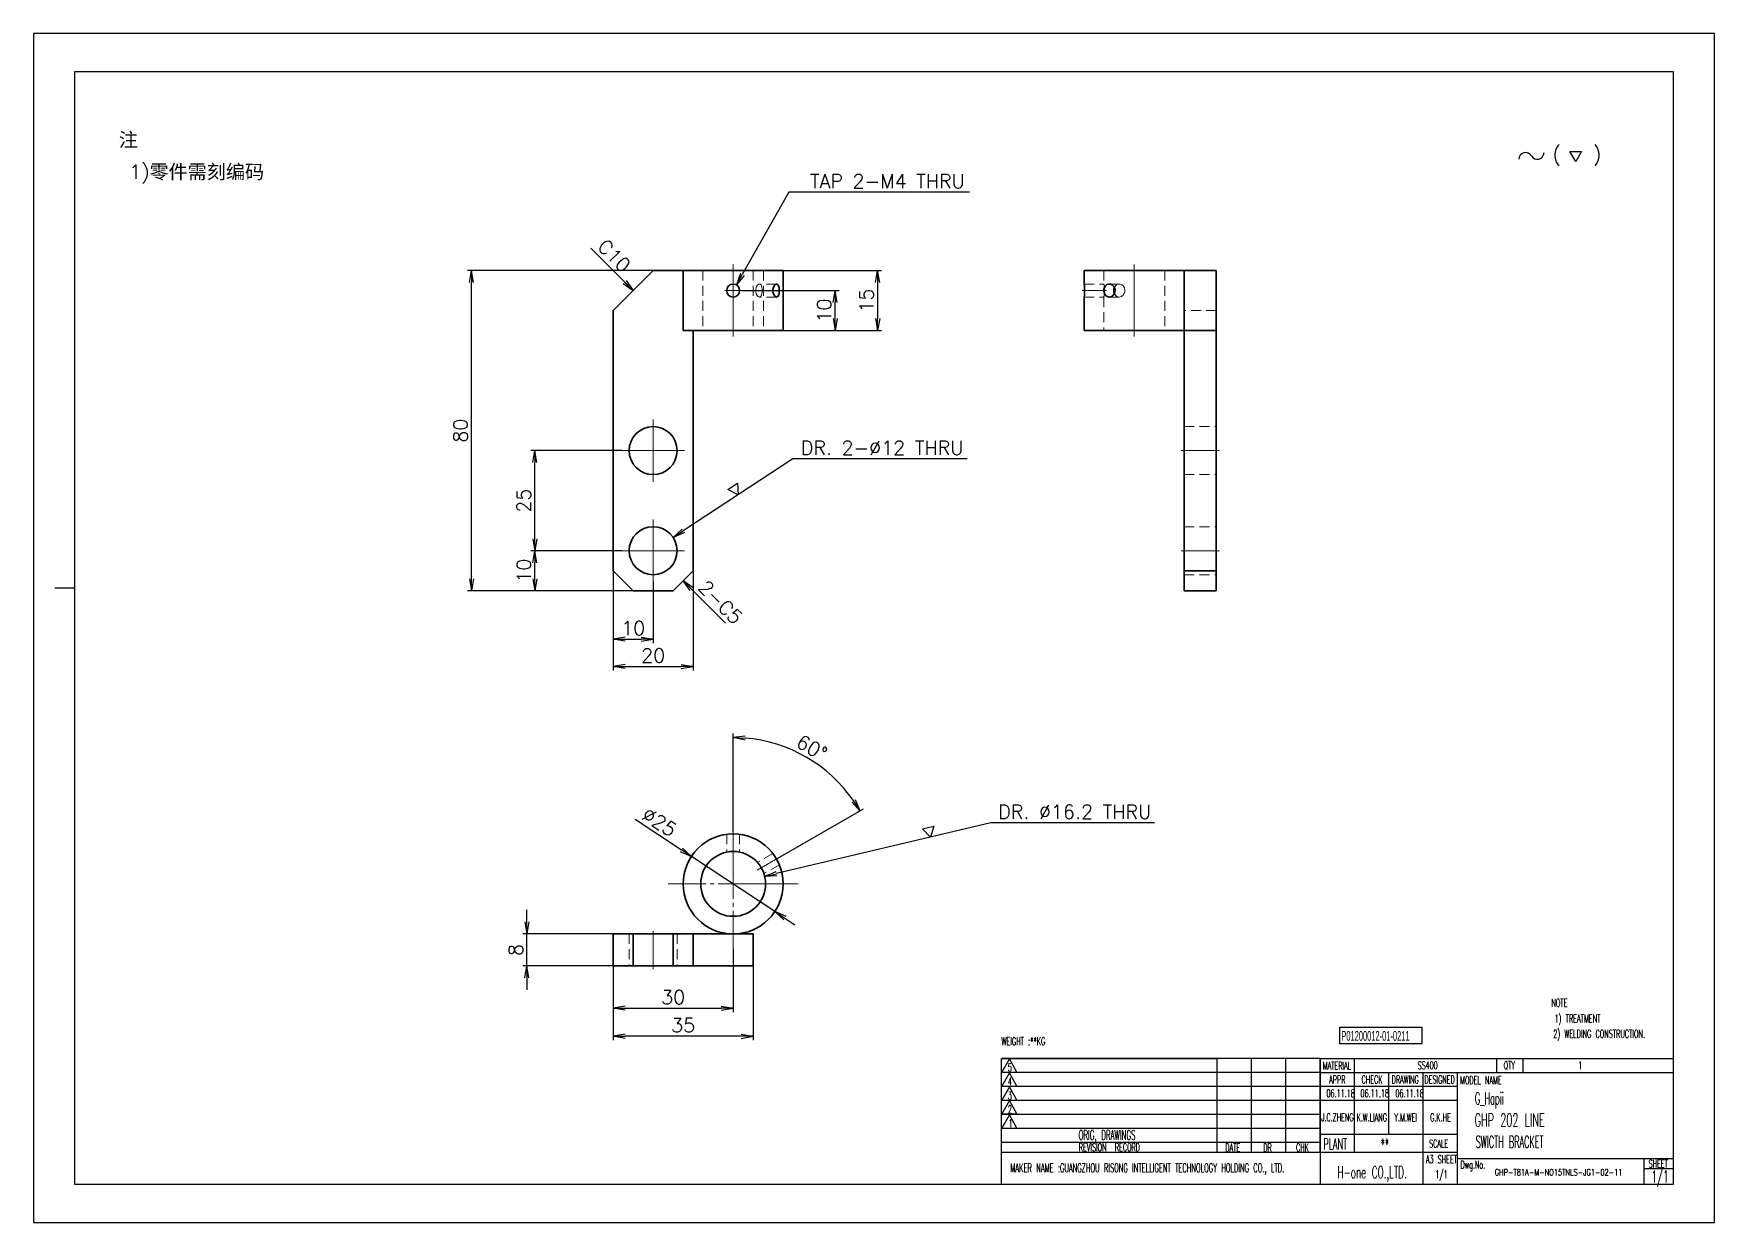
# Model space of a CAD drawing. Header units: millimetres. Extents: x 5606 to 13175, y -3239 to -2051.
# Drawn here: x 12036.4 to 12456.4, y -3239.2 to -2942.2 of the extents above; entities that cross this region are included whole.
import ezdxf
from ezdxf.enums import TextEntityAlignment as Align

# ---------------------------------------------------------------- set-up
doc = ezdxf.new("R2010")
doc.units = ezdxf.units.MM
doc.linetypes.add('CENTER-HOKUTO', pattern=[23, 20, -1, 1, -1])
doc.linetypes.add('HIDDEN-HOKUTO', pattern=[3.8, 2.5, -1.3])
doc.layers.add('AM_7', color=2, linetype='CENTER-HOKUTO', lineweight=30)
doc.layers.add('AM_HID', color=1, linetype='HIDDEN-HOKUTO', lineweight=25)
doc.layers.add('title_frame', color=7, linetype='Continuous')
doc.layers.add('word_dim', color=253, linetype='Continuous')
doc.styles.add('MX_NOTE_STANDARD', font='txt.shx', dxfattribs={"bigfont": 'bigfont.shx'})
doc.styles.get("Standard").update_dxf_attribs({"font": 'romans.shx', "bigfont": 'bigfont.shx'})
doc.dimstyles.new('RS1-1', dxfattribs={"dimtxt": 3.5, "dimasz": 3, "dimexe": 1, "dimexo": 0, "dimgap": 1, "dimtad": 3, "dimdsep": 46, "dimtxsty": 'Standard', "dimblk1": 'OPEN', "dimblk2": 'OPEN', "dimsah": 1, "dimcen": 0, "dimclrd": 256, "dimclre": 256, "dimclrt": 3, "dimazin": 2, "dimtfac": 1, "dimtmove": 0, "dimatfit": 3, "dimldrblk": 'OPEN', "dimfxl": 0, "dimtolj": 1, "dimtzin": 0, "dimarcsym": 0})

# ---------------------------------------------------------------- blocks, each defined once
blk = doc.blocks.new('A$C404331B6')
at = {"layer": 'title_frame'}
for p, q in [((0, -31.5), (0, 0)), ((0, 0), (53.9, 0)), ((79.62, 0), (0, 0)), ((53.9, -23.5), (53.9, 0)), ((62.48, -23.5), (62.48, 0)), ((62.48, -23.5), (62.48, 0)), ((71.05, -23.5), (71.05, 0)), ((71.05, -23.5), (71.05, 0)), ((79.62, 0), (79.62, -31.5)), ((79.62, 0), (167.83, 0)), ((88.2, -23.5), (88.2, 0)), ((123.73, 0), (123.73, -3.5)), ((130.3, 0), (130.3, -3.5)), ((53.9, -3.5), (0, -3.5)), ((79.62, -3.5), (0, -3.5)), ((1.98, -0.12), (0.1, -3.45)), ((0.1, -3.45), (3.86, -3.45)), ((1.98, -3.6), (0.1, -6.92)), ((3.86, -3.45), (1.98, -0.12)), ((3.86, -6.92), (1.98, -3.6)), ((79.62, -3.5), (167.83, -3.5)), ((96.78, -18.9), (96.78, -3.5)), ((105.35, -31.5), (105.35, -3.5)), ((113.92, -31.5), (113.92, -3.5)), ((53.9, -7), (0, -7)), ((79.62, -7), (0, -7)), ((0.1, -6.92), (3.86, -6.92)), ((1.98, -7.13), (0.1, -10.45)), ((3.86, -10.45), (1.98, -7.13)), ((113.92, -7), (79.62, -7)), ((53.9, -10.5), (0, -10.5)), ((79.62, -10.5), (0, -10.5)), ((0.1, -10.45), (3.86, -10.45)), ((1.98, -10.54), (0.1, -13.87)), ((3.86, -13.87), (1.98, -10.54)), ((113.92, -10.5), (79.62, -10.5)), ((53.9, -14), (0, -14)), ((79.62, -14), (0, -14)), ((0.1, -13.87), (3.86, -13.87)), ((1.98, -14.07), (0.1, -17.4)), ((3.86, -17.4), (1.98, -14.07)), ((53.9, -17.5), (0, -17.5)), ((79.62, -17.5), (0, -17.5)), ((53.9, -21), (0, -21)), ((79.62, -21), (0, -21)), ((0.1, -17.4), (3.86, -17.4)), ((79.62, -18.9), (113.92, -18.9)), ((79.62, -23.5), (0, -23.5)), ((113.92, -23.5), (79.62, -23.5)), ((113.92, -25), (167.83, -25)), ((160.48, -25), (160.48, -31.5)), ((160.48, -27.5), (167.83, -27.5)), ((167.83, -31.5), (0, -31.5))]:
    blk.add_line(p, q, dxfattribs=at)
at = {"layer": 'title_frame', "color": 3, "style": 'MX_NOTE_STANDARD', "width": 0.5341}
for s, height, p in [('5', 1.92, (1.59, -3.22)), ('MATERIAL', 1.973, (80.3, -2.79)), ('QTY', 1.973, (125.5, -2.7)), ('4', 1.92, (1.59, -6.7)), ('3', 1.92, (1.59, -10.23)), ('APPR', 1.973, (81.89, -6.26)), ('CHECK', 1.973, (89.99, -6.26)), ('DRAWING', 1.973, (97.51, -6.26)), ('DESIGNED', 1.973, (105.7, -6.26)), ('MODEL NAME', 1.973, (114.63, -6.41)), ('2', 1.92, (1.59, -13.64)), ('1', 1.92, (1.78, -17.17)), ('ORIG, DRAWINGS', 2.4112, (19.27, -20.34)), ('PLANT', 2.74, (80.46, -22.73)), ('SCALE', 1.973, (106.88, -22.28)), ('REVISION  RECORD', 1.9728, (19.32, -23.18)), ('DATE', 1.973, (55.94, -23.26)), ('DR', 1.973, (65.43, -23.27)), ('CHK', 1.973, (73.61, -23.23)), ('MAKER NAME :GUANGZHOU RISONG INTELLIGENT TECHNOLOGY HOLDING CO., LTD.', 2.16, (2.22, -28.43)), ('Dwg.No.', 1.973, (114.71, -27.52)), ('SHEET', 1.973, (161.71, -27.29))]:
    blk.add_text(s, height=height, dxfattribs=at).set_placement(p)
blk = doc.blocks.new('shiage0')
at = {"layer": 'word_dim', "color": 3, "linetype": 'Continuous'}
for centre, start, end in [((1.69, 0), 30, 180), ((4.61, 1.69), 210, 0)]:
    blk.add_arc(centre, 1.69, start, end, dxfattribs=at)
blk = doc.blocks.new('12')
at = {"layer": 'title_frame', "color": 3, "linetype": 'Continuous'}
blk.add_lwpolyline([(20.46, 3.03), (19.01, 5.53), (21.9, 5.53)], close=True, dxfattribs=at)
blk.add_blockref('shiage0', (6.23, 3.56), dxfattribs=at)
blk.add_text('(   )', height=3.5, dxfattribs=at).set_placement((14.64, 3.08))
blk = doc.blocks.new('_Open')
at = {"color": 0, "lineweight": -2}
for p, q in [((-1, 0.17), (0, 0)), ((-1, -0.17), (0, 0)), ((0, 0), (-1, 0))]:
    blk.add_line(p, q, dxfattribs=at)
blk = doc.blocks.new('*D234')
at = {"layer": 'DEFPOINTS', "color": 0, "linetype": 'Continuous', "ltscale": 2}
for p in [(12181.25, -3175.13), (12216.25, -3175.13), (12181.25, -3192.71)]:
    blk.add_point(p, dxfattribs=at)
at = {"layer": 'word_dim', "linetype": 'Continuous', "lineweight": -2, "ltscale": 2}
for p, q in [((12181.25, -3175.13), (12181.25, -3193.71)), ((12216.25, -3175.13), (12216.25, -3193.71)), ((12213.25, -3192.71), (12184.25, -3192.71))]:
    blk.add_line(p, q, dxfattribs=at)
at = {"layer": 'word_dim', "linetype": 'Continuous', "lineweight": -2, "ltscale": 2, "xscale": 3, "yscale": 3, "zscale": 3, "rotation": 180}
blk.add_blockref('_Open', (12181.25, -3192.71), dxfattribs=at)
at = {"layer": 'word_dim', "linetype": 'Continuous', "lineweight": -2, "ltscale": 2, "xscale": 3, "yscale": 3, "zscale": 3}
blk.add_blockref('_Open', (12216.25, -3192.71), dxfattribs=at)
at = {"layer": 'word_dim', "color": 3, "linetype": 'Continuous', "ltscale": 2, "insert": (12198.75, -3189.96), "char_height": 3.5, "attachment_point": 5}
blk.add_mtext('\\A1;35', dxfattribs=at)
blk = doc.blocks.new('*D235')
at = {"layer": 'DEFPOINTS', "color": 0, "linetype": 'Continuous', "ltscale": 2}
for p in [(12159.67, -3167.13), (12181.25, -3167.13), (12181.25, -3175.13)]:
    blk.add_point(p, dxfattribs=at)
at = {"layer": 'word_dim', "linetype": 'Continuous', "lineweight": -2, "ltscale": 2}
for p, q in [((12159.67, -3164.13), (12159.67, -3161.13)), ((12181.25, -3167.13), (12158.67, -3167.13)), ((12159.67, -3175.13), (12159.67, -3167.13)), ((12181.25, -3175.13), (12158.67, -3175.13)), ((12159.67, -3178.13), (12159.67, -3181.13))]:
    blk.add_line(p, q, dxfattribs=at)
at = {"layer": 'word_dim', "linetype": 'Continuous', "lineweight": -2, "ltscale": 2, "xscale": 3, "yscale": 3, "zscale": 3}
for p, rotation in [((12159.67, -3167.13), 270), ((12159.67, -3175.13), 90)]:
    blk.add_blockref('_Open', p, dxfattribs=dict(at, rotation=rotation))
at = {"layer": 'word_dim', "color": 3, "linetype": 'Continuous', "ltscale": 2, "insert": (12156.92, -3171.13), "char_height": 3.5, "attachment_point": 5, "rotation": 90}
blk.add_mtext('\\A1;8', dxfattribs=at)
blk = doc.blocks.new('*D236')
at = {"layer": 'DEFPOINTS', "color": 0, "linetype": 'Continuous', "ltscale": 2}
for p in [(12181.25, -3076.38), (12201.25, -3076.38), (12201.25, -3100.33)]:
    blk.add_point(p, dxfattribs=at)
at = {"layer": 'word_dim', "linetype": 'Continuous', "lineweight": -2, "ltscale": 2}
for p, q in [((12181.25, -3076.38), (12181.25, -3101.33)), ((12201.25, -3076.38), (12201.25, -3101.33)), ((12184.25, -3100.33), (12198.25, -3100.33))]:
    blk.add_line(p, q, dxfattribs=at)
at = {"layer": 'word_dim', "linetype": 'Continuous', "lineweight": -2, "ltscale": 2, "xscale": 3, "yscale": 3, "zscale": 3, "rotation": 180}
blk.add_blockref('_Open', (12181.25, -3100.33), dxfattribs=at)
at = {"layer": 'word_dim', "linetype": 'Continuous', "lineweight": -2, "ltscale": 2, "xscale": 3, "yscale": 3, "zscale": 3}
blk.add_blockref('_Open', (12201.25, -3100.33), dxfattribs=at)
at = {"layer": 'word_dim', "color": 3, "linetype": 'Continuous', "ltscale": 2, "insert": (12191.25, -3097.58), "char_height": 3.5, "attachment_point": 5}
blk.add_mtext('\\A1;20', dxfattribs=at)
blk = doc.blocks.new('*D237')
at = {"layer": 'DEFPOINTS', "color": 0, "linetype": 'Continuous', "ltscale": 2}
for p in [(12145.87, -3001.38), (12195, -3001.38), (12191.25, -3081.38)]:
    blk.add_point(p, dxfattribs=at)
at = {"layer": 'word_dim', "linetype": 'Continuous', "lineweight": -2, "ltscale": 2}
for p, q in [((12195, -3001.38), (12144.87, -3001.38)), ((12145.87, -3078.38), (12145.87, -3004.38)), ((12191.25, -3081.38), (12144.87, -3081.38))]:
    blk.add_line(p, q, dxfattribs=at)
at = {"layer": 'word_dim', "linetype": 'Continuous', "lineweight": -2, "ltscale": 2, "xscale": 3, "yscale": 3, "zscale": 3}
for p, rotation in [((12145.87, -3001.38), 90), ((12145.87, -3081.38), 270)]:
    blk.add_blockref('_Open', p, dxfattribs=dict(at, rotation=rotation))
at = {"layer": 'word_dim', "color": 3, "linetype": 'Continuous', "ltscale": 2, "insert": (12143.12, -3041.38), "char_height": 3.5, "attachment_point": 5, "rotation": 90}
blk.add_mtext('\\A1;80', dxfattribs=at)
blk = doc.blocks.new('*D238')
at = {"layer": 'DEFPOINTS', "color": 0, "linetype": 'Continuous', "ltscale": 2}
for p in [(12211.25, -3170.88), (12181.25, -3175.13), (12211.25, -3185.69)]:
    blk.add_point(p, dxfattribs=at)
at = {"layer": 'word_dim', "linetype": 'Continuous', "lineweight": -2, "ltscale": 2}
for p, q in [((12211.25, -3170.88), (12211.25, -3186.69)), ((12181.25, -3175.13), (12181.25, -3186.69)), ((12184.25, -3185.69), (12208.25, -3185.69))]:
    blk.add_line(p, q, dxfattribs=at)
at = {"layer": 'word_dim', "linetype": 'Continuous', "lineweight": -2, "ltscale": 2, "xscale": 3, "yscale": 3, "zscale": 3, "rotation": 180}
blk.add_blockref('_Open', (12181.25, -3185.69), dxfattribs=at)
at = {"layer": 'word_dim', "linetype": 'Continuous', "lineweight": -2, "ltscale": 2, "xscale": 3, "yscale": 3, "zscale": 3}
blk.add_blockref('_Open', (12211.25, -3185.69), dxfattribs=at)
at = {"layer": 'word_dim', "color": 3, "linetype": 'Continuous', "ltscale": 2, "insert": (12196.25, -3182.94), "char_height": 3.5, "attachment_point": 5}
blk.add_mtext('\\A1;30', dxfattribs=at)
blk = doc.blocks.new('*D239')
at = {"layer": 'DEFPOINTS', "color": 0, "linetype": 'Continuous', "ltscale": 2}
for p in [(12223.75, -3001.38), (12222.91, -3016.38), (12247.35, -3016.38)]:
    blk.add_point(p, dxfattribs=at)
at = {"layer": 'word_dim', "linetype": 'Continuous', "lineweight": -2, "ltscale": 2}
for p, q in [((12223.75, -3001.38), (12248.35, -3001.38)), ((12247.35, -3004.38), (12247.35, -3013.38)), ((12222.91, -3016.38), (12248.35, -3016.38))]:
    blk.add_line(p, q, dxfattribs=at)
at = {"layer": 'word_dim', "linetype": 'Continuous', "lineweight": -2, "ltscale": 2, "xscale": 3, "yscale": 3, "zscale": 3}
for p, rotation in [((12247.35, -3001.38), 90), ((12247.35, -3016.38), 270)]:
    blk.add_blockref('_Open', p, dxfattribs=dict(at, rotation=rotation))
at = {"layer": 'word_dim', "color": 3, "linetype": 'Continuous', "ltscale": 2, "insert": (12244.6, -3008.88), "char_height": 3.5, "attachment_point": 5, "rotation": 90}
blk.add_mtext('\\A1;15', dxfattribs=at)
blk = doc.blocks.new('*D240')
at = {"layer": 'DEFPOINTS', "color": 0, "linetype": 'Continuous', "ltscale": 2}
for p in [(12200.81, -3147.75), (12221.68, -3161.51)]:
    blk.add_point(p, dxfattribs=at)
at = {"layer": 'word_dim', "linetype": 'Continuous', "lineweight": -2, "ltscale": 2}
for p, q in [((12186.76, -3138.48), (12198.31, -3146.1)), ((12221.68, -3161.51), (12200.81, -3147.75)), ((12224.19, -3163.16), (12226.69, -3164.82))]:
    blk.add_line(p, q, dxfattribs=at)
at = {"layer": 'word_dim', "linetype": 'Continuous', "lineweight": -2, "ltscale": 2, "xscale": 3, "yscale": 3, "zscale": 3}
for p, rotation in [((12200.81, -3147.75), 326.5920640243554), ((12221.68, -3161.51), 146.5920640243554)]:
    blk.add_blockref('_Open', p, dxfattribs=dict(at, rotation=rotation))
at = {"layer": 'word_dim', "color": 3, "linetype": 'Continuous', "ltscale": 2, "insert": (12192.8, -3139.17), "char_height": 3.5, "attachment_point": 5, "rotation": 326.5921}
blk.add_mtext('\\A1;∅25', dxfattribs=at)
blk = doc.blocks.new('*D242')
at = {"layer": 'DEFPOINTS', "color": 0, "linetype": 'Continuous', "ltscale": 2}
for p in [(12234.75, -3126.62), (12211.25, -3141.71), (12211.25, -3147.7), (12222.43, -3148.17), (12217.24, -3151.17)]:
    blk.add_point(p, dxfattribs=at)
at = {"layer": 'word_dim', "linetype": 'Continuous', "lineweight": -2, "ltscale": 2}
for p, q in [((12211.25, -3141.71), (12211.25, -3117.07)), ((12222.43, -3148.17), (12243.78, -3135.85))]:
    blk.add_line(p, q, dxfattribs=at)
blk.add_arc((12211.25, -3154.63), 36.56, 34.7033, 85.2977, dxfattribs=at)
at = {"layer": 'word_dim', "linetype": 'Continuous', "lineweight": -2, "ltscale": 2, "xscale": 3, "yscale": 3, "zscale": 3}
for p, rotation in [((12211.25, -3118.07), 177.6488553766627), ((12242.91, -3136.35), 302.352186367246)]:
    blk.add_blockref('_Open', p, dxfattribs=dict(at, rotation=rotation))
at = {"layer": 'word_dim', "color": 3, "linetype": 'Continuous', "ltscale": 2, "insert": (12230.9, -3120.58), "char_height": 3.5, "attachment_point": 5, "rotation": 330.0005}
blk.add_mtext('\\A1;{\\Fsimplex|c0;60°}', dxfattribs=at)
blk = doc.blocks.new('*D243')
at = {"layer": 'DEFPOINTS', "color": 0, "linetype": 'Continuous', "ltscale": 2}
for p in [(12213.35, -3006.38), (12236.76, -3006.38), (12223.75, -3016.38)]:
    blk.add_point(p, dxfattribs=at)
at = {"layer": 'word_dim', "linetype": 'Continuous', "lineweight": -2, "ltscale": 2}
for p, q in [((12213.35, -3006.38), (12237.76, -3006.38)), ((12236.76, -3013.38), (12236.76, -3009.38)), ((12223.75, -3016.38), (12237.76, -3016.38))]:
    blk.add_line(p, q, dxfattribs=at)
at = {"layer": 'word_dim', "linetype": 'Continuous', "lineweight": -2, "ltscale": 2, "xscale": 3, "yscale": 3, "zscale": 3}
for p, rotation in [((12236.76, -3006.38), 90), ((12236.76, -3016.38), 270)]:
    blk.add_blockref('_Open', p, dxfattribs=dict(at, rotation=rotation))
at = {"layer": 'word_dim', "color": 3, "linetype": 'Continuous', "ltscale": 2, "insert": (12234.01, -3011.38), "char_height": 3.5, "attachment_point": 5, "rotation": 90}
blk.add_mtext('\\A1;10', dxfattribs=at)
blk = doc.blocks.new('*D244')
at = {"layer": 'DEFPOINTS', "color": 0, "linetype": 'Continuous', "ltscale": 2}
for p in [(12212.05, -3004.97), (12210.45, -3007.79)]:
    blk.add_point(p, dxfattribs=at)
at = {"layer": 'word_dim', "linetype": 'Continuous', "lineweight": -2, "ltscale": 2}
for p, q in [((12225.17, -2981.81), (12213.52, -3002.36)), ((12270.29, -2981.81), (12225.17, -2981.81))]:
    blk.add_line(p, q, dxfattribs=at)
at = {"layer": 'word_dim', "linetype": 'Continuous', "lineweight": -2, "ltscale": 2, "xscale": 3, "yscale": 3, "zscale": 3, "rotation": 240.4543767108679}
blk.add_blockref('_Open', (12212.05, -3004.97), dxfattribs=at)
at = {"layer": 'word_dim', "color": 3, "linetype": 'Continuous', "ltscale": 2, "insert": (12249.77, -2979.06), "char_height": 3.5, "attachment_point": 5}
blk.add_mtext('\\A1;TAP 2-M4 THRU', dxfattribs=at)
blk = doc.blocks.new('*D245')
at = {"layer": 'DEFPOINTS', "color": 0, "linetype": 'Continuous', "ltscale": 2}
for p in [(12181.25, -3076.38), (12191.25, -3079.18), (12191.25, -3093.49)]:
    blk.add_point(p, dxfattribs=at)
at = {"layer": 'word_dim', "linetype": 'Continuous', "lineweight": -2, "ltscale": 2}
for p, q in [((12181.25, -3076.38), (12181.25, -3094.49)), ((12191.25, -3079.18), (12191.25, -3094.49)), ((12184.25, -3093.49), (12188.25, -3093.49))]:
    blk.add_line(p, q, dxfattribs=at)
at = {"layer": 'word_dim', "linetype": 'Continuous', "lineweight": -2, "ltscale": 2, "xscale": 3, "yscale": 3, "zscale": 3, "rotation": 180}
blk.add_blockref('_Open', (12181.25, -3093.49), dxfattribs=at)
at = {"layer": 'word_dim', "linetype": 'Continuous', "lineweight": -2, "ltscale": 2, "xscale": 3, "yscale": 3, "zscale": 3}
blk.add_blockref('_Open', (12191.25, -3093.49), dxfattribs=at)
at = {"layer": 'word_dim', "color": 3, "linetype": 'Continuous', "ltscale": 2, "insert": (12186.25, -3090.74), "char_height": 3.5, "attachment_point": 5}
blk.add_mtext('\\A1;10', dxfattribs=at)
blk = doc.blocks.new('*D246')
at = {"layer": 'DEFPOINTS', "color": 0, "linetype": 'Continuous', "ltscale": 2}
for p in [(12161.71, -3071.38), (12183.45, -3071.38), (12186.25, -3081.38)]:
    blk.add_point(p, dxfattribs=at)
at = {"layer": 'word_dim', "linetype": 'Continuous', "lineweight": -2, "ltscale": 2}
for p, q in [((12183.45, -3071.38), (12160.71, -3071.38)), ((12161.71, -3078.38), (12161.71, -3074.38)), ((12186.25, -3081.38), (12160.71, -3081.38))]:
    blk.add_line(p, q, dxfattribs=at)
at = {"layer": 'word_dim', "linetype": 'Continuous', "lineweight": -2, "ltscale": 2, "xscale": 3, "yscale": 3, "zscale": 3}
for p, rotation in [((12161.71, -3071.38), 90), ((12161.71, -3081.38), 270)]:
    blk.add_blockref('_Open', p, dxfattribs=dict(at, rotation=rotation))
at = {"layer": 'word_dim', "color": 3, "linetype": 'Continuous', "ltscale": 2, "insert": (12158.96, -3076.38), "char_height": 3.5, "attachment_point": 5, "rotation": 90}
blk.add_mtext('\\A1;10', dxfattribs=at)
blk = doc.blocks.new('*D247')
at = {"layer": 'DEFPOINTS', "color": 0, "linetype": 'Continuous', "ltscale": 2}
for p in [(12161.71, -3046.38), (12183.45, -3046.38), (12183.45, -3071.38)]:
    blk.add_point(p, dxfattribs=at)
at = {"layer": 'word_dim', "linetype": 'Continuous', "lineweight": -2, "ltscale": 2}
for p, q in [((12183.45, -3046.38), (12160.71, -3046.38)), ((12161.71, -3068.38), (12161.71, -3049.38)), ((12183.45, -3071.38), (12160.71, -3071.38))]:
    blk.add_line(p, q, dxfattribs=at)
at = {"layer": 'word_dim', "linetype": 'Continuous', "lineweight": -2, "ltscale": 2, "xscale": 3, "yscale": 3, "zscale": 3}
for p, rotation in [((12161.71, -3046.38), 90), ((12161.71, -3071.38), 270)]:
    blk.add_blockref('_Open', p, dxfattribs=dict(at, rotation=rotation))
at = {"layer": 'word_dim', "color": 3, "linetype": 'Continuous', "ltscale": 2, "insert": (12158.96, -3058.88), "char_height": 3.5, "attachment_point": 5, "rotation": 90}
blk.add_mtext('\\A1;25', dxfattribs=at)
blk = doc.blocks.new('*D248')
at = {"layer": 'DEFPOINTS', "color": 0, "linetype": 'Continuous', "ltscale": 2}
for p in [(12196.26, -3068.08), (12186.23, -3074.67)]:
    blk.add_point(p, dxfattribs=at)
at = {"layer": 'word_dim', "linetype": 'Continuous', "lineweight": -2, "ltscale": 2}
for p, q in [((12226.19, -3048.42), (12198.77, -3066.44)), ((12269.73, -3048.42), (12226.19, -3048.42))]:
    blk.add_line(p, q, dxfattribs=at)
at = {"layer": 'word_dim', "linetype": 'Continuous', "lineweight": -2, "ltscale": 2, "xscale": 3, "yscale": 3, "zscale": 3, "rotation": 213.3031340273889}
blk.add_blockref('_Open', (12196.26, -3068.08), dxfattribs=at)
at = {"layer": 'word_dim', "color": 3, "linetype": 'Continuous', "ltscale": 2, "insert": (12248.46, -3045.67), "char_height": 3.5, "attachment_point": 5}
blk.add_mtext('\\A1;DR. 2-∅12 THRU', dxfattribs=at)
blk = doc.blocks.new('shiage1')
at = {"layer": 'word_dim', "color": 3, "linetype": 'Continuous'}
for p, q in [((0, 0), (-1.44, 2.5)), ((-1.44, 2.5), (1.44, 2.5)), ((1.44, 2.5), (0, 0))]:
    blk.add_line(p, q, dxfattribs=at)
blk = doc.blocks.new('*D288')
at = {"layer": 'DEFPOINTS', "color": 0, "linetype": 'Continuous', "ltscale": 2}
for p in [(12219.13, -3152.77), (12203.36, -3156.5)]:
    blk.add_point(p, dxfattribs=at)
at = {"layer": 'word_dim', "linetype": 'Continuous', "lineweight": -2, "ltscale": 2}
for p, q in [((12275.66, -3139.39), (12222.05, -3152.07)), ((12316.52, -3139.39), (12275.66, -3139.39))]:
    blk.add_line(p, q, dxfattribs=at)
at = {"layer": 'word_dim', "linetype": 'Continuous', "lineweight": -2, "ltscale": 2, "xscale": 3, "yscale": 3, "zscale": 3, "rotation": 193.3121397583096}
blk.add_blockref('_Open', (12219.13, -3152.77), dxfattribs=at)
at = {"layer": 'word_dim', "color": 3, "linetype": 'Continuous', "ltscale": 2, "insert": (12296.59, -3136.64), "char_height": 3.5, "attachment_point": 5}
blk.add_mtext('\\A1;DR. ∅16.2 THRU', dxfattribs=at)

msp = doc.modelspace()

# ---------------------------------------------------------------- linework, layer by layer
at = {"color": 7, "lineweight": 35, "ltscale": 0.353553}
msp.add_line((12191.246, -3001.378), (12181.246, -3011.378), dxfattribs=at)
at = {"color": 7, "lineweight": 35, "ltscale": 0.1875}
msp.add_line((12191.246, -3001.378), (12198.746, -3001.378), dxfattribs=at)
at = {"color": 7, "lineweight": 35}
for p, q in [((12198.746, -3001.378), (12222.071, -3001.378)), ((12181.246, -3076.378), (12181.246, -3011.378)), ((12198.746, -3016.378), (12222.071, -3016.378)), ((12201.246, -3016.378), (12201.246, -3076.378)), ((12323.974, -3016.378), (12323.974, -3076.378)), ((12331.974, -3016.378), (12331.974, -3076.378))]:
    msp.add_line(p, q, dxfattribs=at)
at = {"color": 7, "lineweight": 35, "ltscale": 0.375}
for p, q in [((12198.746, -3001.378), (12198.746, -3016.378)), ((12223.746, -3001.378), (12223.746, -3016.378)), ((12323.974, -3001.378), (12323.974, -3016.378)), ((12323.974, -3001.378), (12323.974, -3016.378)), ((12331.974, -3001.378), (12331.974, -3016.378)), ((12216.246, -3167.13), (12201.246, -3167.13)), ((12216.246, -3175.13), (12201.246, -3175.13))]:
    msp.add_line(p, q, dxfattribs=at)
at = {"color": 7, "lineweight": 35, "ltscale": 0.04187}
for p, q in [((12222.071, -3001.378), (12223.746, -3001.378)), ((12222.071, -3016.378), (12223.746, -3016.378))]:
    msp.add_line(p, q, dxfattribs=at)
at = {"color": 7, "lineweight": 35, "ltscale": 0.15625}
for p, q in [((12298.974, -3001.378), (12305.224, -3001.378)), ((12298.974, -3016.378), (12305.224, -3016.378))]:
    msp.add_line(p, q, dxfattribs=at)
at = {"color": 7, "lineweight": 35, "ltscale": 0.084474}
msp.add_line((12298.974, -3001.378), (12298.974, -3004.757), dxfattribs=at)
at = {"color": 7, "lineweight": 35, "ltscale": 0.46875}
for p, q in [((12305.224, -3001.378), (12323.974, -3001.378)), ((12305.224, -3016.378), (12323.974, -3016.378))]:
    msp.add_line(p, q, dxfattribs=at)
at = {"color": 7, "lineweight": 35, "ltscale": 0.2}
for p, q in [((12331.974, -3001.378), (12323.974, -3001.378)), ((12331.974, -3016.378), (12323.974, -3016.378)), ((12331.974, -3076.378), (12323.974, -3076.378)), ((12331.974, -3081.378), (12323.974, -3081.378)), ((12181.246, -3175.13), (12181.246, -3167.13)), ((12186.246, -3175.13), (12186.246, -3167.13)), ((12196.246, -3175.13), (12196.246, -3167.13)), ((12201.246, -3175.13), (12201.246, -3167.13)), ((12216.246, -3175.13), (12216.246, -3167.13))]:
    msp.add_line(p, q, dxfattribs=at)
at = {"color": 7, "lineweight": 35, "ltscale": 0.209474}
msp.add_line((12298.974, -3007.999), (12298.974, -3016.378), dxfattribs=at)
at = {"color": 7, "lineweight": 35, "ltscale": 0.176777}
for p, q in [((12181.246, -3076.378), (12186.246, -3081.378)), ((12196.246, -3081.378), (12201.246, -3076.378))]:
    msp.add_line(p, q, dxfattribs=at)
at = {"color": 7, "lineweight": 35, "ltscale": 0.125}
for p, q in [((12323.974, -3081.378), (12323.974, -3076.378)), ((12331.974, -3076.378), (12331.974, -3081.378)), ((12181.246, -3167.13), (12186.246, -3167.13)), ((12196.246, -3167.13), (12201.246, -3167.13)), ((12181.246, -3175.13), (12186.246, -3175.13)), ((12201.246, -3175.13), (12196.246, -3175.13))]:
    msp.add_line(p, q, dxfattribs=at)
at = {"color": 7, "lineweight": 35, "ltscale": 0.25}
for p, q in [((12196.246, -3081.378), (12186.246, -3081.378)), ((12196.246, -3167.13), (12186.246, -3167.13)), ((12196.246, -3175.13), (12186.246, -3175.13))]:
    msp.add_line(p, q, dxfattribs=at)
at = {"color": 7, "lineweight": 35}
for points in [[(12221.29, -3005.601), (12221.181, -3006.13), (12221.187, -3006.684), (12221.307, -3007.207), (12221.467, -3007.55), (12221.676, -3007.814), (12221.913, -3007.969), (12222.071, -3007.999)], [(12221.29, -3005.601), (12221.398, -3005.334), (12221.536, -3005.103), (12221.667, -3004.95), (12221.81, -3004.837), (12221.941, -3004.777), (12222.071, -3004.757)], [(12222.712, -3007.155), (12222.783, -3006.626), (12222.779, -3006.074), (12222.701, -3005.551), (12222.609, -3005.256), (12222.482, -3005.013), (12222.361, -3004.874), (12222.223, -3004.787), (12222.071, -3004.757)], [(12222.712, -3007.155), (12222.619, -3007.475), (12222.486, -3007.738), (12222.314, -3007.919), (12222.196, -3007.979), (12222.071, -3007.999)], [(12304.032, -3005.601), (12303.905, -3006.02), (12303.875, -3006.465), (12303.943, -3006.903), (12304.105, -3007.3), (12304.354, -3007.631), (12304.678, -3007.868), (12304.943, -3007.966), (12305.224, -3007.999)], [(12304.032, -3005.601), (12304.29, -3005.193), (12304.46, -3005.03), (12304.652, -3004.902), (12304.929, -3004.794), (12305.224, -3004.757)], [(12306.496, -3007.155), (12306.654, -3006.681), (12306.669, -3006.179), (12306.54, -3005.696), (12306.281, -3005.276), (12305.923, -3004.964), (12305.717, -3004.857), (12305.499, -3004.788), (12305.224, -3004.757)], [(12306.496, -3007.155), (12306.206, -3007.563), (12306.02, -3007.726), (12305.814, -3007.854), (12305.525, -3007.962), (12305.224, -3007.999)]]:
    msp.add_lwpolyline(points, dxfattribs=at)
for centre, radius in [((12211.246, -3006.378), 1.621), ((12191.246, -3046.378), 6), ((12191.246, -3071.378), 6), ((12211.246, -3154.63), 12.5), ((12211.246, -3154.63), 8.1)]:
    msp.add_circle(centre, radius, dxfattribs=at)
for centre, radius, start, end in [((12286.566, -3006.379), 12.513, 356.44281, 7.44654), ((12286.221, -3006.412), 12.86, 5.03549, 7.39432), ((12286.315, -3006.354), 12.765, 352.5978, 356.40366), ((12286.569, -3006.375), 12.51, 354.86326, 0.09833), ((12308.434, -3006.378), 2.077, 158.41926, 201.56165)]:
    msp.add_arc(centre, radius, start, end, dxfattribs=at)
at = {"layer": 'AM_7', "color": 2, "lineweight": 13}
for p, q in [((12211.246, -2999.878), (12211.246, -3017.878)), ((12311.474, -2999.878), (12311.474, -3017.878)), ((12213.353, -3006.378), (12209.139, -3006.378)), ((12211.246, -3004.271), (12211.246, -3008.485)), ((12298.466, -3006.378), (12304.556, -3006.378)), ((12191.246, -3038.578), (12191.246, -3054.178)), ((12199.046, -3046.378), (12183.446, -3046.378)), ((12323.174, -3046.378), (12332.774, -3046.378)), ((12191.246, -3063.578), (12191.246, -3079.178)), ((12199.046, -3071.378), (12183.446, -3071.378)), ((12323.174, -3071.378), (12332.774, -3071.378)), ((12211.246, -3138.38), (12211.246, -3170.88)), ((12211.246, -3141.712), (12211.246, -3147.705)), ((12222.433, -3148.171), (12217.244, -3151.167)), ((12227.496, -3154.63), (12194.996, -3154.63)), ((12191.246, -3166.33), (12191.246, -3175.931))]:
    msp.add_line(p, q, dxfattribs=at)
at = {"layer": 'AM_HID', "color": 1, "lineweight": 13}
for p, q in [((12203.646, -3001.378), (12203.646, -3016.378)), ((12216.246, -3001.378), (12216.246, -3016.378)), ((12218.846, -3001.378), (12218.846, -3016.378)), ((12303.874, -3001.378), (12303.874, -3004.757)), ((12319.074, -3001.378), (12319.074, -3016.378)), ((12222.071, -3004.757), (12217.828, -3004.757)), ((12298.974, -3004.757), (12303.874, -3004.757)), ((12305.224, -3004.757), (12307.674, -3004.757)), ((12306.509, -3005.601), (12306.503, -3005.615)), ((12222.071, -3007.999), (12217.828, -3007.999)), ((12298.974, -3007.999), (12303.874, -3007.999)), ((12303.874, -3007.999), (12303.874, -3016.378)), ((12305.224, -3007.999), (12307.674, -3007.999)), ((12331.974, -3011.378), (12323.974, -3011.378)), ((12323.974, -3040.378), (12331.974, -3040.378)), ((12323.974, -3052.378), (12331.974, -3052.378)), ((12323.974, -3065.378), (12331.974, -3065.378)), ((12331.974, -3076.378), (12323.974, -3076.378)), ((12323.974, -3077.378), (12331.974, -3077.378)), ((12209.625, -3142.236), (12209.625, -3146.694)), ((12212.867, -3142.236), (12212.867, -3146.694)), ((12221.169, -3147.029), (12217.308, -3149.258)), ((12222.79, -3149.837), (12218.929, -3152.066)), ((12185.246, -3167.13), (12185.246, -3175.13)), ((12185.246, -3167.13), (12185.246, -3175.13)), ((12191.246, -3175.13), (12191.246, -3167.13)), ((12197.246, -3167.13), (12197.246, -3175.13)), ((12197.246, -3167.13), (12197.246, -3175.13))]:
    msp.add_line(p, q, dxfattribs=at)
for points in [[(12217, -3005.601), (12216.879, -3006.13), (12216.886, -3006.685), (12217.02, -3007.208), (12217.224, -3007.592), (12217.486, -3007.869), (12217.658, -3007.966), (12217.828, -3007.999)], [(12217, -3005.601), (12217.114, -3005.344), (12217.257, -3005.12), (12217.403, -3004.957), (12217.561, -3004.838), (12217.695, -3004.778), (12217.828, -3004.757)], [(12218.423, -3007.155), (12218.48, -3006.626), (12218.478, -3006.075), (12218.413, -3005.551), (12218.329, -3005.242), (12218.206, -3004.991), (12218.101, -3004.867), (12217.978, -3004.787), (12217.828, -3004.757)], [(12218.423, -3007.155), (12218.343, -3007.474), (12218.225, -3007.737), (12218.065, -3007.919), (12217.952, -3007.979), (12217.828, -3007.999)], [(12306.503, -3007.142), (12306.75, -3007.555), (12306.914, -3007.72), (12307.103, -3007.851), (12307.378, -3007.962), (12307.674, -3007.999)], [(12306.509, -3005.601), (12306.756, -3005.193), (12306.92, -3005.031), (12307.108, -3004.902), (12307.38, -3004.794), (12307.674, -3004.757)], [(12308.973, -3007.155), (12309.137, -3006.681), (12309.153, -3006.178), (12309.018, -3005.695), (12308.75, -3005.276), (12308.382, -3004.965), (12307.95, -3004.788), (12307.674, -3004.757)], [(12308.973, -3007.155), (12308.672, -3007.563), (12308.481, -3007.725), (12308.271, -3007.853), (12307.977, -3007.962), (12307.674, -3007.999)]]:
    msp.add_lwpolyline(points, dxfattribs=at)
for centre, radius, start, end in [((12286.466, -3006.389), 12.614, 3.58337, 5.02994), ((12286.655, -3006.378), 12.424, 0.11736, 3.58852), ((12296.434, -3006.38), 7.614, 354.15311, 12.30268), ((12296.434, -3006.376), 7.614, 347.69732, 5.84689), ((12296.015, -3006.442), 8.038, 6.00608, 12.10012), ((12296.015, -3006.314), 8.038, 347.89988, 353.99393), ((12286.406, -3006.365), 12.673, 352.59125, 354.88552)]:
    msp.add_arc(centre, radius, start, end, dxfattribs=at)
at = {"layer": 'title_frame'}
for p, q in [((12041.764, -3080.693), (12046.764, -3080.693)), ((12362.811, -3190.42), (12383.339, -3190.42)), ((12362.811, -3194.62), (12362.811, -3190.42)), ((12383.339, -3190.42), (12383.339, -3194.62)), ((12383.339, -3194.62), (12362.811, -3194.62)), ((12357.914, -3198.23), (12357.914, -3201.73)), ((12357.914, -3221.73), (12357.914, -3198.23)), ((12357.914, -3198.23), (12357.914, -3229.73)), ((12446.114, -3229.73), (12392.214, -3229.73)), ((12446.114, -3229.73), (12392.214, -3229.73))]:
    msp.add_line(p, q, dxfattribs=at)
at = {"layer": 'title_frame', "color": 4}
msp.add_lwpolyline([(12456.439, -2942.193), (12036.439, -2942.193), (12036.439, -3239.193), (12456.439, -3239.193)], close=True, dxfattribs=at)
at = {"layer": 'title_frame'}
msp.add_lwpolyline([(12046.764, -2951.655), (12446.114, -2951.655), (12446.114, -3229.73), (12046.764, -3229.73)], close=True, dxfattribs=at)

# ---------------------------------------------------------------- block references
at = {"layer": 'word_dim', "linetype": 'Continuous', "ltscale": 2}
msp.add_blockref('12', (12401.333, -2977.156), dxfattribs=at)
at = {"layer": 'word_dim', "color": 3, "linetype": 'Continuous', "ltscale": 2}
for p, rotation in [((12212.524, -3057.399), 33.30313402738627), ((12260.529, -3142.969), 13.31213975830861)]:
    msp.add_blockref('shiage1', p, dxfattribs=dict(at, rotation=rotation))
at = {"layer": 'word_dim', "ltscale": 2}
msp.add_blockref('A$C404331B6', (12278.289, -3198.23), dxfattribs=at)

# ---------------------------------------------------------------- texts
at = {"ltscale": 2, "char_height": 3.5, "attachment_point": 1}
for s, insert, width in [('{\\fSimSun|b0|i0|c134|p2;\\C3;注}', (12057.731, -2966.95), 10.36469), ('{\\Fromans,bigfont|c134;\\C3;1)\\fSimSun|b0|i0|c134|p2;零件需刻编码}', (12060.296, -2974.957), 96.90613)]:
    msp.add_mtext(s, dxfattribs=dict(at, insert=insert, width=width))
at = {"linetype": 'Continuous', "insert": (12396.591, -3208.71), "char_height": 3, "width": 50.9, "attachment_point": 4}
msp.add_mtext('{\\W0.5;\\C3;G_Hapii }', dxfattribs=at)
at = {"color": 3, "linetype": 'Continuous', "insert": (12401.547, -3225.868), "char_height": 1.6, "width": 37.13137, "attachment_point": 1}
msp.add_mtext('{\\W0.65;GHP-T81A-M-NO15TNLS-JG1-02-11}', dxfattribs=at)
at = {"layer": 'title_frame', "color": 3, "style": 'MX_NOTE_STANDARD'}
for s, height, width, p in [('NOTE', 2, 0.5341, (12415.701, -3185.368)), ('1) TREATMENT', 2, 0.5341, (12416.479, -3189.265)), ('2) WELDING CONSTRUCTION.', 2, 0.5341, (12416.177, -3193.085)), ('WEIGHT :**KG ', 1.96, 0.545, (12278.313, -3194.914)), ('SS400', 1.9728, 0.5341, (12382.288, -3200.932)), ('1', 1.973, 0.5341, (12422.415, -3200.932)), ('06.11.18', 1.9, 0.5341, (12359.501, -3207.906)), ('06.11.18', 1.9, 0.5341, (12368.013, -3207.906)), ('06.11.18', 1.9, 0.5341, (12376.73, -3207.906)), ('GHP 202 LINE', 3.3, 0.5341, (12396.553, -3215.279)), ('**', 2.74, 0.5341, (12373.107, -3220.961)), ('SWICTH BRACKET', 2.94, 0.5, (12396.801, -3220.543)), ('H-one CO.,LTD.', 3, 0.5341, (12362.27, -3228.181)), ('A3 SHEET', 1.9728, 0.5341, (12384.344, -3224.407)), ('1/1', 1.9728, 0.5341, (12386.695, -3228.161)), ('1/1', 3, 0.5341, (12440.721, -3229.255))]:
    msp.add_text(s, height=height, dxfattribs=dict(at, width=width)).set_placement(p)
at = {"layer": 'title_frame', "color": 3, "style": 'MX_NOTE_STANDARD', "width": 0.5341}
for s, p in [('J.C.ZHENG', (12362.246, -3214.524)), ('K.W.LIANG', (12370.841, -3214.545)), ('Y.M.WEI', (12379.321, -3214.542)), ('G.K.HE', (12387.991, -3214.545))]:
    msp.add_text(s, height=1.9728, dxfattribs=at).set_placement(p, align=Align.BOTTOM_CENTER)
at = {"layer": 'title_frame', "color": 3, "insert": (12363.224, -3191.376), "char_height": 2.45, "width": 4.1107, "attachment_point": 1, "style": 'MX_NOTE_STANDARD'}
msp.add_mtext('{\\f3 of 9 Barcode|b0|i0|c0|p82;\\W0.5;P01200012-01-0211}', dxfattribs=at)
at = {"layer": 'word_dim', "color": 3, "linetype": 'Continuous', "ltscale": 2}
for s, p in [('C10', (12177.057, -2995.689)), ('2-C5', (12202.246, -3080.878))]:
    msp.add_text(s, height=3.5, rotation=315, dxfattribs=at).set_placement(p)

# ---------------------------------------------------------------- dimensions: what is measured, and where the dimension line sits
at = {"layer": 'word_dim', "linetype": 'Continuous', "ltscale": 2}
for p1, p2, text, picture, middle in [((12210.447, -3007.788), (12212.045, -3004.968), 'TAP 2-M4 THRU', '*D244', (12249.77, -2981.813)), ((12186.231, -3074.672), (12196.261, -3068.084), 'DR. 2-<> THRU', '*D248', (12248.459, -3048.42))]:
    dim = msp.add_diameter_dim_2p(p1=p1, p2=p2, text=text, dimstyle='RS1-1', override={"dimtoh": 1, "dimtofl": 0}, dxfattribs=at)
    dim.commit()
    dim.dimension.update_dxf_attribs({"geometry": picture, "text_midpoint": middle, "dimtype": 163})
for base, p1, p2, picture, middle in [((12145.873, -3001.378), (12191.246, -3081.378), (12194.996, -3001.378), '*D237', (12143.123, -3041.378)), ((12247.351, -3016.378), (12223.746, -3001.378), (12222.909, -3016.378), '*D239', (12244.601, -3008.878)), ((12236.761, -3006.378), (12223.746, -3016.378), (12213.353, -3006.378), '*D243', (12234.011, -3011.378)), ((12159.672, -3167.13), (12181.246, -3175.13), (12181.246, -3167.13), '*D235', (12156.922, -3171.13))]:
    dim = msp.add_linear_dim(base=base, p1=p1, p2=p2, angle=90, dimstyle='RS1-1', dxfattribs=at)
    dim.commit()
    dim.dimension.update_dxf_attribs({"geometry": picture, "text_midpoint": middle})
for base, p1, p2, picture, middle in [((12161.71, -3046.378), (12183.446, -3071.378), (12183.446, -3046.378), '*D247', (12158.96, -3058.878)), ((12161.71, -3071.378), (12186.246, -3081.378), (12183.446, -3071.378), '*D246', (12158.96, -3076.378))]:
    dim = msp.add_linear_dim(base=base, p1=p1, p2=p2, angle=90, dimstyle='RS1-1', override={"dimtoh": 1, "dimtofl": 0}, dxfattribs=at)
    dim.commit()
    dim.dimension.update_dxf_attribs({"geometry": picture, "text_midpoint": middle})
for base, p1, p2, picture, middle in [((12201.246, -3100.327), (12181.246, -3076.378), (12201.246, -3076.378), '*D236', (12191.246, -3097.577)), ((12211.246, -3185.687), (12181.246, -3175.13), (12211.246, -3170.88), '*D238', (12196.246, -3182.937)), ((12181.246, -3192.709), (12216.246, -3175.13), (12181.246, -3175.13), '*D234', (12198.746, -3189.959))]:
    dim = msp.add_linear_dim(base=base, p1=p1, p2=p2, dimstyle='RS1-1', dxfattribs=at)
    dim.commit()
    dim.dimension.update_dxf_attribs({"geometry": picture, "text_midpoint": middle})
dim = msp.add_linear_dim(base=(12191.246, -3093.488), p1=(12181.246, -3076.378), p2=(12191.246, -3079.178), dimstyle='RS1-1', override={"dimtoh": 1, "dimtofl": 0}, dxfattribs=at)
dim.commit()
dim.dimension.update_dxf_attribs({"geometry": '*D245', "text_midpoint": (12186.246, -3090.738)})
dim = msp.add_angular_dim_2l(base=(12234.749, -3126.62), line1=((12211.246, -3141.712), (12211.246, -3147.705)), line2=((12222.433, -3148.171), (12217.244, -3151.167)), text='{\\Fsimplex|c0;<>}', dimstyle='RS1-1', dxfattribs=at)
dim.commit()
dim.dimension.update_dxf_attribs({"geometry": '*D242', "text_midpoint": (12230.903, -3120.583)})
at = {"layer": 'word_dim', "color": 3, "linetype": 'Continuous', "ltscale": 2}
dim = msp.add_diameter_dim_2p(p1=(12203.364, -3156.495), p2=(12219.128, -3152.765), text='DR. <> THRU', dimstyle='RS1-1', override={"dimtoh": 1, "dimtofl": 0}, dxfattribs=at)
dim.commit()
dim.dimension.update_dxf_attribs({"geometry": '*D288', "text_midpoint": (12275.657, -3139.39), "dimtype": 163})
at = {"layer": 'word_dim', "linetype": 'Continuous', "ltscale": 2}
dim = msp.add_diameter_dim_2p(p1=(12221.681, -3161.513), p2=(12200.811, -3147.748), dimstyle='RS1-1', dxfattribs=at)
dim.commit()
dim.dimension.update_dxf_attribs({"geometry": '*D240', "text_midpoint": (12191.281, -3141.462)})

# ---------------------------------------------------------------- leaders
at = {"layer": 'word_dim', "linetype": 'Continuous'}
for points in [[(12186.246, -3006.378), (12175.639, -2995.771)], [(12198.746, -3078.878), (12209.353, -3089.485)]]:
    msp.add_leader(points, dimstyle='RS1-1', override={"dimtoh": 1, "dimtofl": 0}, dxfattribs=at)

doc.saveas('drawing.dxf')
